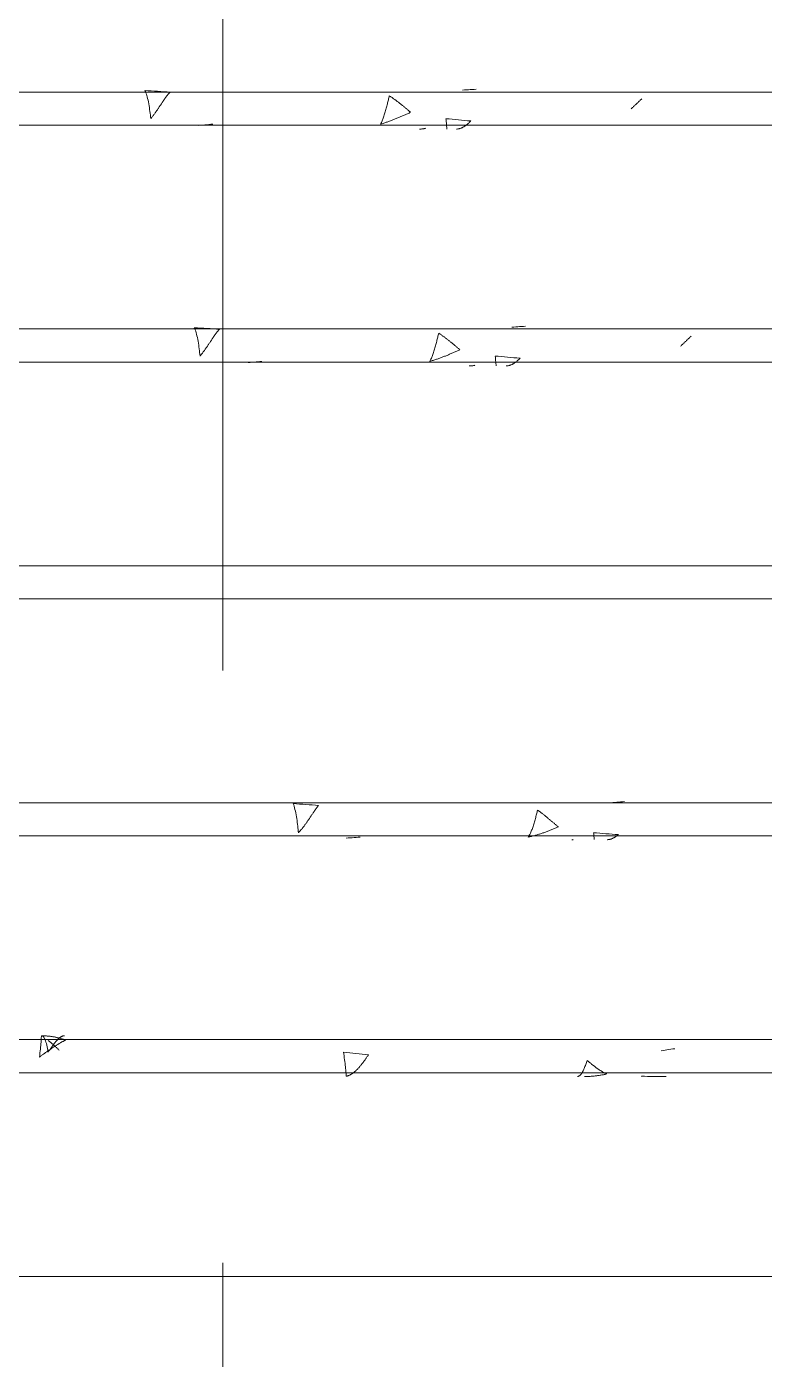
# Model space of a CAD drawing. Header units: millimetres. Extents: x -2100 to 124761, y -10432 to 93550.
# Drawn here: x 26732 to 27177, y -1050 to -246 of the extents above; entities that cross this region are included whole.
import ezdxf

# ---------------------------------------------------------------- set-up
doc = ezdxf.new("R2010")
doc.units = ezdxf.units.MM
doc.linetypes.add('Centre', pattern=[31.75, 6.35, -4.7625, 15.875, -4.7625])
for name, color, linetype, lineweight in [('NET CAT', 3, 'Continuous', 5), ('NET THAY 1', 41, 'Continuous', 5), ('TRUC', 225, 'Continuous', 5)]:
    doc.layers.add(name, color=color, linetype=linetype, lineweight=lineweight)

# ---------------------------------------------------------------- blocks, each defined once
blk = doc.blocks.new('FP_4-MẶT ĐỨNG TRỤC A-Q')
at = {"layer": 'NET THAY 1'}
for p, q in [((31483.97, -857.14), (22887.32, -857.14)), ((26740.3, -859.64), (26740.22, -860.65)), ((26740.38, -858.7), (26740.3, -859.64)), ((26740.44, -857.85), (26740.38, -858.7)), ((26740.49, -857.09), (26740.44, -857.85)), ((26740.53, -856.43), (26740.49, -857.09)), ((26740.57, -855.87), (26740.53, -856.43)), ((26740.6, -855.43), (26740.57, -855.87)), ((26740.62, -855.11), (26740.6, -855.43)), ((26740.65, -854.9), (26740.62, -855.11)), ((26740.67, -854.82), (26740.65, -854.9)), ((26741.1, -854.82), (26740.67, -854.82)), ((26741.53, -854.83), (26741.1, -854.82)), ((26741.1, -854.87), (26741.4, -855.02)), ((26741.4, -855.02), (26741.69, -855.27)), ((26741.96, -854.85), (26741.53, -854.83)), ((26741.69, -855.27), (26741.99, -855.63)), ((26742.39, -854.87), (26741.96, -854.85)), ((26741.99, -855.63), (26742.28, -856.08)), ((26742.28, -856.08), (26742.56, -856.62)), ((26742.82, -854.89), (26742.39, -854.87)), ((26742.56, -856.62), (26742.84, -857.25)), ((26743.26, -854.92), (26742.82, -854.89)), ((26742.84, -857.25), (26743.11, -857.96)), ((26743.11, -857.96), (26743.37, -858.75)), ((26743.69, -854.95), (26743.26, -854.92)), ((26743.37, -858.75), (26743.63, -859.61)), ((26743.63, -859.61), (26743.87, -860.53)), ((26744.12, -854.99), (26743.69, -854.95)), ((26744.55, -855.03), (26744.12, -854.99)), ((26744.98, -855.08), (26744.55, -855.03)), ((26744.94, -857.97), (26744.66, -857.78)), ((26745.22, -858.16), (26744.94, -857.97)), ((26745.41, -855.13), (26744.98, -855.08)), ((26745.5, -858.37), (26745.22, -858.16)), ((26745.84, -855.18), (26745.41, -855.13)), ((26745.78, -858.57), (26745.5, -858.37)), ((26746.06, -858.78), (26745.78, -858.57)), ((26746.27, -855.24), (26745.84, -855.18)), ((26746.34, -859), (26746.06, -858.78)), ((26746.7, -855.3), (26746.27, -855.24)), ((26746.62, -859.22), (26746.34, -859)), ((26746.9, -859.45), (26746.62, -859.22)), ((26747.13, -855.37), (26746.7, -855.3)), ((26747.18, -859.68), (26746.9, -859.45)), ((26747.56, -855.44), (26747.13, -855.37)), ((26747.45, -859.91), (26747.18, -859.68)), ((26747.73, -860.15), (26747.45, -859.91)), ((26747.99, -855.51), (26747.56, -855.44)), ((26748.07, -859.87), (26747.87, -860.14)), ((26748.42, -855.59), (26747.99, -855.51)), ((26748.27, -859.61), (26748.07, -859.87)), ((26748.47, -859.35), (26748.27, -859.61)), ((26748.85, -855.68), (26748.42, -855.59)), ((26748.67, -859.09), (26748.47, -859.35)), ((26748.86, -858.85), (26748.67, -859.09)), ((26749.28, -855.77), (26748.85, -855.68)), ((26749.06, -858.6), (26748.86, -858.85)), ((26749.26, -858.37), (26749.06, -858.6)), ((26749.45, -858.14), (26749.26, -858.37)), ((26749.71, -855.86), (26749.28, -855.77)), ((26749.65, -857.92), (26749.45, -858.14)), ((26749.84, -857.7), (26749.65, -857.92)), ((26750.13, -855.95), (26749.71, -855.86)), ((26750.03, -857.49), (26749.84, -857.7)), ((26750.23, -857.29), (26750.03, -857.49)), ((26750.56, -856.05), (26750.13, -855.95)), ((26750.42, -857.09), (26750.23, -857.29)), ((26750.61, -856.9), (26750.42, -857.09)), ((26750.76, -859.86), (26750.44, -860.06)), ((26750.99, -856.16), (26750.56, -856.05)), ((26750.8, -856.72), (26750.61, -856.9)), ((26751.09, -859.66), (26750.76, -859.86)), ((26750.99, -856.55), (26750.8, -856.72)), ((26751.42, -856.27), (26750.99, -856.16)), ((26751.18, -856.38), (26750.99, -856.55)), ((26751.41, -859.47), (26751.09, -859.66)), ((26751.37, -856.23), (26751.18, -856.38)), ((26751.56, -856.08), (26751.37, -856.23)), ((26751.73, -859.28), (26751.41, -859.47)), ((26751.85, -856.38), (26751.42, -856.27)), ((26751.75, -855.94), (26751.56, -856.08)), ((26752.06, -859.09), (26751.73, -859.28)), ((26751.93, -855.8), (26751.75, -855.94)), ((26752.27, -856.49), (26751.85, -856.38)), ((26752.12, -855.68), (26751.93, -855.8)), ((26752.38, -858.91), (26752.06, -859.09)), ((26752.31, -855.56), (26752.12, -855.68)), ((26752.7, -856.61), (26752.27, -856.49)), ((26752.49, -855.45), (26752.31, -855.56)), ((26752.7, -858.73), (26752.38, -858.91)), ((26752.68, -855.35), (26752.49, -855.45)), ((26752.87, -855.26), (26752.68, -855.35)), ((26753.13, -856.74), (26752.7, -856.61)), ((26753.02, -858.55), (26752.7, -858.73)), ((26753.05, -855.17), (26752.87, -855.26)), ((26753.34, -858.38), (26753.02, -858.55)), ((26753.24, -855.1), (26753.05, -855.17)), ((26753.56, -856.86), (26753.13, -856.74)), ((26753.42, -855.03), (26753.24, -855.1)), ((26753.66, -858.21), (26753.34, -858.38)), ((26753.61, -854.97), (26753.42, -855.03)), ((26753.98, -856.99), (26753.56, -856.86)), ((26753.79, -854.93), (26753.61, -854.97)), ((26753.98, -858.04), (26753.66, -858.21)), ((26753.98, -854.89), (26753.79, -854.93)), ((26754.16, -854.85), (26753.98, -854.89)), ((26754.41, -857.13), (26753.98, -856.99)), ((26754.3, -857.88), (26753.98, -858.04)), ((26754.35, -854.83), (26754.16, -854.85)), ((26754.62, -857.72), (26754.3, -857.88)), ((26754.53, -854.82), (26754.35, -854.83)), ((26754.83, -857.27), (26754.41, -857.13)), ((26754.94, -857.56), (26754.62, -857.72)), ((26755.26, -857.41), (26754.83, -857.27)), ((26755.26, -857.41), (26754.94, -857.56)), ((26739.6, -866.46), (26739.44, -867.69)), ((26739.79, -867.42), (26739.44, -867.67)), ((26739.76, -865.24), (26739.6, -866.46)), ((26739.89, -864.03), (26739.76, -865.24)), ((26740.13, -867.18), (26739.79, -867.42)), ((26740.01, -862.86), (26739.89, -864.03)), ((26740.12, -861.73), (26740.01, -862.86)), ((26740.22, -860.65), (26740.12, -861.73)), ((26740.47, -866.93), (26740.13, -867.18)), ((26740.81, -866.69), (26740.47, -866.93)), ((26741.15, -866.44), (26740.81, -866.69)), ((26741.49, -866.2), (26741.15, -866.44)), ((26741.83, -865.96), (26741.49, -866.2)), ((26742.17, -865.71), (26741.83, -865.96)), ((26742.5, -865.47), (26742.17, -865.71)), ((26742.84, -865.23), (26742.5, -865.47)), ((26743.18, -864.99), (26742.84, -865.23)), ((26743.51, -864.75), (26743.18, -864.99)), ((26743.85, -864.51), (26743.51, -864.75)), ((26744.18, -864.27), (26743.85, -864.51)), ((26743.87, -860.53), (26744.11, -861.51)), ((26744.11, -861.51), (26744.33, -862.53)), ((26744.52, -864.03), (26744.18, -864.27)), ((26744.33, -862.53), (26744.54, -863.59)), ((26744.85, -863.79), (26744.52, -864.03)), ((26744.54, -863.59), (26744.74, -864.68)), ((26744.96, -864.36), (26744.74, -864.68)), ((26745.18, -863.56), (26744.85, -863.79)), ((26745.17, -864.03), (26744.96, -864.36)), ((26745.38, -863.72), (26745.17, -864.03)), ((26745.52, -863.33), (26745.18, -863.56)), ((26745.6, -863.4), (26745.38, -863.72)), ((26745.85, -863.09), (26745.52, -863.33)), ((26745.81, -863.08), (26745.6, -863.4)), ((26746.02, -862.77), (26745.81, -863.08)), ((26746.18, -862.86), (26745.85, -863.09)), ((26746.23, -862.47), (26746.02, -862.77)), ((26746.51, -862.64), (26746.18, -862.86)), ((26746.44, -862.16), (26746.23, -862.47)), ((26746.64, -861.86), (26746.44, -862.16)), ((26746.84, -862.41), (26746.51, -862.64)), ((26746.85, -861.56), (26746.64, -861.86)), ((26747.17, -862.18), (26746.84, -862.41)), ((26747.05, -861.27), (26746.85, -861.56)), ((26747.26, -860.98), (26747.05, -861.27)), ((26747.5, -861.96), (26747.17, -862.18)), ((26747.46, -860.7), (26747.26, -860.98)), ((26747.67, -860.42), (26747.46, -860.7)), ((26747.83, -861.74), (26747.5, -861.96)), ((26747.87, -860.14), (26747.67, -860.42)), ((26748, -860.39), (26747.73, -860.15)), ((26748.16, -861.52), (26747.83, -861.74)), ((26748.28, -860.63), (26748, -860.39)), ((26748.48, -861.3), (26748.16, -861.52)), ((26748.55, -860.88), (26748.28, -860.63)), ((26748.81, -861.09), (26748.48, -861.3)), ((26748.82, -861.13), (26748.55, -860.88)), ((26749.14, -860.88), (26748.81, -861.09)), ((26749.1, -861.39), (26748.82, -861.13)), ((26749.37, -861.65), (26749.1, -861.39)), ((26749.46, -860.67), (26749.14, -860.88)), ((26749.64, -861.91), (26749.37, -861.65)), ((26749.79, -860.46), (26749.46, -860.67)), ((26749.91, -862.17), (26749.64, -861.91)), ((26750.12, -860.26), (26749.79, -860.46)), ((26750.18, -862.44), (26749.91, -862.17)), ((26750.44, -860.06), (26750.12, -860.26)), ((26750.45, -862.71), (26750.18, -862.44)), ((26750.71, -862.99), (26750.45, -862.71)), ((26750.98, -863.26), (26750.71, -862.99)), ((26751.25, -863.54), (26750.98, -863.26)), ((26924.61, -864.9), (26922.72, -864.69)), ((26922.72, -864.7), (26922.91, -865.84)), ((26922.91, -865.84), (26923.09, -866.99)), ((26923.09, -866.99), (26923.26, -868.15)), ((26926.49, -865.1), (26924.61, -864.9)), ((26928.38, -865.3), (26926.49, -865.1)), ((26930.27, -865.5), (26928.38, -865.3)), ((26932.16, -865.7), (26930.27, -865.5)), ((26934.04, -865.91), (26932.16, -865.7)), ((26935.93, -866.11), (26934.04, -865.91)), ((26937.82, -866.32), (26935.93, -866.11)), ((26936.69, -867.98), (26936.46, -868.31)), ((26936.92, -867.65), (26936.69, -867.98)), ((26937.14, -867.31), (26936.92, -867.65)), ((26937.37, -866.98), (26937.14, -867.31)), ((26937.59, -866.65), (26937.37, -866.98)), ((26937.82, -866.32), (26937.59, -866.65)), ((27115.48, -863.74), (27114.3, -863.92)), ((27116.65, -863.55), (27115.48, -863.74)), ((27117.82, -863.37), (27116.65, -863.55)), ((27118.99, -863.19), (27117.82, -863.37)), ((27120.16, -863), (27118.99, -863.19)), ((27121.33, -862.82), (27120.16, -863)), ((27122.5, -862.64), (27121.33, -862.82)), ((26923.26, -868.15), (26923.41, -869.29)), ((26923.41, -869.29), (26923.55, -870.42)), ((26923.55, -870.42), (26923.68, -871.51)), ((26923.68, -871.51), (26923.8, -872.57)), ((26923.8, -872.57), (26923.9, -873.58)), ((26923.9, -873.58), (26924, -874.54)), ((26924, -874.54), (26924.08, -875.43)), ((26924.08, -875.43), (26924.16, -876.25)), ((26930.17, -875.97), (26929.92, -876.2)), ((26930.43, -875.73), (26930.17, -875.97)), ((26930.68, -875.49), (26930.43, -875.73)), ((26930.93, -875.24), (26930.68, -875.49)), ((26931.18, -874.99), (26930.93, -875.24)), ((26931.43, -874.73), (26931.18, -874.99)), ((26931.68, -874.46), (26931.43, -874.73)), ((26931.93, -874.19), (26931.68, -874.46)), ((26932.18, -873.91), (26931.93, -874.19)), ((26932.42, -873.63), (26932.18, -873.91)), ((26932.67, -873.35), (26932.42, -873.63)), ((26932.91, -873.06), (26932.67, -873.35)), ((26933.16, -872.76), (26932.91, -873.06)), ((26933.4, -872.46), (26933.16, -872.76)), ((26933.64, -872.16), (26933.4, -872.46)), ((26933.88, -871.86), (26933.64, -872.16)), ((26934.12, -871.55), (26933.88, -871.86)), ((26934.36, -871.23), (26934.12, -871.55)), ((26934.6, -870.92), (26934.36, -871.23)), ((26934.83, -870.6), (26934.6, -870.92)), ((26935.07, -870.28), (26934.83, -870.6)), ((26935.3, -869.96), (26935.07, -870.28)), ((26935.54, -869.63), (26935.3, -869.96)), ((26935.77, -869.3), (26935.54, -869.63)), ((26936, -868.97), (26935.77, -869.3)), ((26936.23, -868.64), (26936, -868.97)), ((26936.46, -868.31), (26936.23, -868.64)), ((27067.2, -876.05), (27066.96, -876.5)), ((27067.44, -875.57), (27067.2, -876.05)), ((27067.68, -875.07), (27067.44, -875.57)), ((27067.91, -874.54), (27067.68, -875.07)), ((27068.13, -873.99), (27067.91, -874.54)), ((27068.36, -873.43), (27068.13, -873.99)), ((27068.58, -872.84), (27068.36, -873.43)), ((27068.8, -872.23), (27068.58, -872.84)), ((27069.01, -871.61), (27068.8, -872.23)), ((27069.22, -870.98), (27069.01, -871.61)), ((27069.42, -870.34), (27069.22, -870.98)), ((27069.62, -869.68), (27069.42, -870.34)), ((27069.92, -869.93), (27069.62, -869.68)), ((27070.22, -870.18), (27069.92, -869.93)), ((27070.52, -870.43), (27070.22, -870.18)), ((27070.82, -870.67), (27070.52, -870.43)), ((27071.11, -870.92), (27070.82, -870.67)), ((27071.41, -871.16), (27071.11, -870.92)), ((27071.7, -871.4), (27071.41, -871.16)), ((27072, -871.64), (27071.7, -871.4)), ((27072.29, -871.88), (27072, -871.64)), ((27072.59, -872.11), (27072.29, -871.88)), ((27072.88, -872.35), (27072.59, -872.11)), ((27073.17, -872.58), (27072.88, -872.35)), ((27073.47, -872.81), (27073.17, -872.58)), ((27073.76, -873.03), (27073.47, -872.81)), ((27074.05, -873.26), (27073.76, -873.03)), ((27074.34, -873.48), (27074.05, -873.26)), ((27074.63, -873.7), (27074.34, -873.48)), ((27074.92, -873.91), (27074.63, -873.7)), ((27075.21, -874.13), (27074.92, -873.91)), ((27075.5, -874.34), (27075.21, -874.13)), ((27075.79, -874.54), (27075.5, -874.34)), ((27076.07, -874.75), (27075.79, -874.54)), ((27076.36, -874.95), (27076.07, -874.75)), ((27076.65, -875.14), (27076.36, -874.95)), ((27076.93, -875.34), (27076.65, -875.14)), ((27077.22, -875.53), (27076.93, -875.34)), ((27077.5, -875.71), (27077.22, -875.53)), ((27077.79, -875.89), (27077.5, -875.71)), ((27078.07, -876.07), (27077.79, -875.89)), ((27078.36, -876.25), (27078.07, -876.07)), ((22887.32, -877.14), (31483.97, -877.14)), ((26924.16, -876.25), (26924.22, -876.98)), ((26924.22, -876.98), (26924.28, -877.63)), ((26924.28, -877.63), (26924.33, -878.19)), ((26924.33, -878.19), (26924.38, -878.66)), ((26924.38, -878.66), (26924.42, -879.02)), ((26924.42, -879.02), (26924.46, -879.28)), ((26924.72, -879.21), (26924.46, -879.28)), ((26924.98, -879.14), (26924.72, -879.21)), ((26925.25, -879.06), (26924.98, -879.14)), ((26925.51, -878.97), (26925.25, -879.06)), ((26925.77, -878.87), (26925.51, -878.97)), ((26926.04, -878.76), (26925.77, -878.87)), ((26926.3, -878.65), (26926.04, -878.76)), ((26926.56, -878.52), (26926.3, -878.65)), ((26926.82, -878.39), (26926.56, -878.52)), ((26927.08, -878.25), (26926.82, -878.39)), ((26927.34, -878.1), (26927.08, -878.25)), ((26927.6, -877.94), (26927.34, -878.1)), ((26927.86, -877.78), (26927.6, -877.94)), ((26928.12, -877.61), (26927.86, -877.78)), ((26928.38, -877.43), (26928.12, -877.61)), ((26928.64, -877.24), (26928.38, -877.43)), ((26928.9, -877.05), (26928.64, -877.24)), ((26929.15, -876.84), (26928.9, -877.05)), ((26929.41, -876.63), (26929.15, -876.84)), ((26929.66, -876.42), (26929.41, -876.63)), ((26929.92, -876.2), (26929.66, -876.42)), ((27064.17, -879.4), (27063.91, -879.45)), ((27064.43, -879.31), (27064.17, -879.4)), ((27064.69, -879.18), (27064.43, -879.31)), ((27064.95, -879.02), (27064.69, -879.18)), ((27065.21, -878.82), (27064.95, -879.02)), ((27065.46, -878.58), (27065.21, -878.82)), ((27065.72, -878.32), (27065.46, -878.58)), ((27065.97, -878.02), (27065.72, -878.32)), ((27066.22, -877.68), (27065.97, -878.02)), ((27066.47, -877.32), (27066.22, -877.68)), ((27066.72, -876.92), (27066.47, -877.32)), ((27066.96, -876.5), (27066.72, -876.92)), ((27068.51, -879.46), (27068.01, -879.47)), ((27069, -879.45), (27068.51, -879.46)), ((27069.5, -879.44), (27069, -879.45)), ((27070, -879.42), (27069.5, -879.44)), ((27070.5, -879.4), (27070, -879.42)), ((27071, -879.37), (27070.5, -879.4)), ((27071.5, -879.34), (27071, -879.37)), ((27072, -879.31), (27071.5, -879.34)), ((27072.5, -879.27), (27072, -879.31)), ((27073, -879.22), (27072.5, -879.27)), ((27073.49, -879.18), (27073, -879.22)), ((27073.99, -879.13), (27073.49, -879.18)), ((27074.49, -879.07), (27073.99, -879.13)), ((27074.99, -879.01), (27074.49, -879.07)), ((27075.49, -878.95), (27074.99, -879.01)), ((27075.98, -878.88), (27075.49, -878.95)), ((27076.48, -878.81), (27075.98, -878.88)), ((27076.98, -878.74), (27076.48, -878.81)), ((27077.48, -878.66), (27076.98, -878.74)), ((27077.97, -878.58), (27077.48, -878.66)), ((27078.47, -878.49), (27077.97, -878.58)), ((27078.64, -876.42), (27078.36, -876.25)), ((27078.97, -878.4), (27078.47, -878.49)), ((27078.92, -876.58), (27078.64, -876.42)), ((27079.2, -876.75), (27078.92, -876.58)), ((27079.47, -878.31), (27078.97, -878.4)), ((27079.49, -876.91), (27079.2, -876.75)), ((27079.96, -878.21), (27079.47, -878.31)), ((27079.77, -877.06), (27079.49, -876.91)), ((27080.05, -877.21), (27079.77, -877.06)), ((27080.46, -878.11), (27079.96, -878.21)), ((27080.33, -877.36), (27080.05, -877.21)), ((27080.61, -877.5), (27080.33, -877.36)), ((27080.95, -878), (27080.46, -878.11)), ((27080.89, -877.63), (27080.61, -877.5)), ((27081.17, -877.77), (27080.89, -877.63)), ((27081.45, -877.89), (27080.95, -878)), ((27081.45, -877.89), (27081.17, -877.77)), ((27104.29, -879.31), (27102.43, -879.28)), ((27102.43, -879.28), (27102.46, -879.42)), ((27106.15, -879.34), (27104.29, -879.31)), ((27108.01, -879.37), (27106.15, -879.34)), ((27109.87, -879.4), (27108.01, -879.37)), ((27111.73, -879.42), (27109.87, -879.4)), ((27113.59, -879.43), (27111.73, -879.42)), ((27115.45, -879.45), (27113.59, -879.43)), ((27117.31, -879.46), (27115.45, -879.45)), ((27117.31, -879.46), (27117.09, -879.47))]:
    blk.add_line(p, q, dxfattribs=at)
blk = doc.blocks.new('FP_5-MẶT ĐỨNG TRỤC A-Q')
at = {"layer": 'NET THAY 1'}
for p, q in [((31454.24, -714.29), (22887.32, -714.29)), ((26894.39, -714.93), (26892.48, -714.8)), ((26892.48, -714.8), (26892.76, -715.58)), ((26896.29, -715.07), (26894.39, -714.93)), ((26898.19, -715.2), (26896.29, -715.07)), ((26900.09, -715.34), (26898.19, -715.2)), ((27085.18, -714.2), (27084.02, -714.32)), ((27086.34, -714.09), (27085.18, -714.2)), ((27087.5, -713.99), (27086.34, -714.09)), ((27088.66, -713.88), (27087.5, -713.99)), ((27089.82, -713.78), (27088.66, -713.88)), ((27090.98, -713.68), (27089.82, -713.78)), ((27092.14, -713.58), (27090.98, -713.68)), ((26892.76, -715.58), (26893.02, -716.44)), ((26893.02, -716.44), (26893.28, -717.36)), ((26893.28, -717.36), (26893.52, -718.34)), ((26893.52, -718.34), (26893.75, -719.38)), ((26893.75, -719.38), (26893.97, -720.46)), ((26893.97, -720.46), (26894.18, -721.57)), ((26894.18, -721.57), (26894.37, -722.71)), ((26894.37, -722.71), (26894.56, -723.86)), ((26902, -715.49), (26900.09, -715.34)), ((26903.9, -715.63), (26902, -715.49)), ((26902.68, -723.1), (26902.46, -723.43)), ((26902.9, -722.77), (26902.68, -723.1)), ((26903.12, -722.44), (26902.9, -722.77)), ((26903.34, -722.11), (26903.12, -722.44)), ((26903.55, -721.78), (26903.34, -722.11)), ((26903.77, -721.46), (26903.55, -721.78)), ((26903.99, -721.13), (26903.77, -721.46)), ((26905.8, -715.78), (26903.9, -715.63)), ((26904.2, -720.81), (26903.99, -721.13)), ((26904.41, -720.49), (26904.2, -720.81)), ((26904.63, -720.18), (26904.41, -720.49)), ((26904.84, -719.87), (26904.63, -720.18)), ((26905.05, -719.56), (26904.84, -719.87)), ((26905.26, -719.25), (26905.05, -719.56)), ((26905.47, -718.95), (26905.26, -719.25)), ((26905.67, -718.65), (26905.47, -718.95)), ((26905.88, -718.36), (26905.67, -718.65)), ((26907.7, -715.93), (26905.8, -715.78)), ((26906.09, -718.07), (26905.88, -718.36)), ((26906.29, -717.78), (26906.09, -718.07)), ((26906.5, -717.5), (26906.29, -717.78)), ((26906.7, -717.22), (26906.5, -717.5)), ((26906.9, -716.95), (26906.7, -717.22)), ((26907.1, -716.69), (26906.9, -716.95)), ((26907.3, -716.43), (26907.1, -716.69)), ((26907.5, -716.18), (26907.3, -716.43)), ((26907.7, -715.93), (26907.5, -716.18)), ((27038.64, -723.22), (27038.46, -723.9)), ((27038.81, -722.55), (27038.64, -723.22)), ((27038.98, -721.88), (27038.81, -722.55)), ((27039.15, -721.22), (27038.98, -721.88)), ((27039.31, -720.57), (27039.15, -721.22)), ((27039.46, -719.94), (27039.31, -720.57)), ((27039.61, -719.31), (27039.46, -719.94)), ((27039.76, -718.7), (27039.61, -719.31)), ((27040.08, -718.93), (27039.76, -718.7)), ((27040.4, -719.16), (27040.08, -718.93)), ((27040.72, -719.39), (27040.4, -719.16)), ((27041.04, -719.63), (27040.72, -719.39)), ((27041.35, -719.87), (27041.04, -719.63)), ((27041.67, -720.11), (27041.35, -719.87)), ((27041.99, -720.35), (27041.67, -720.11)), ((27042.3, -720.59), (27041.99, -720.35)), ((27042.62, -720.84), (27042.3, -720.59)), ((27042.93, -721.08), (27042.62, -720.84)), ((27043.24, -721.33), (27042.93, -721.08)), ((27043.56, -721.58), (27043.24, -721.33)), ((27043.87, -721.83), (27043.56, -721.58)), ((27044.18, -722.08), (27043.87, -721.83)), ((27044.49, -722.34), (27044.18, -722.08)), ((27044.8, -722.59), (27044.49, -722.34)), ((27045.11, -722.84), (27044.8, -722.59)), ((27045.42, -723.1), (27045.11, -722.84)), ((27045.73, -723.35), (27045.42, -723.1)), ((27046.04, -723.61), (27045.73, -723.35)), ((26894.56, -723.86), (26894.73, -725.01)), ((26894.73, -725.01), (26894.88, -726.16)), ((26894.88, -726.16), (26895.03, -727.29)), ((26895.03, -727.29), (26895.16, -728.4)), ((26895.16, -728.4), (26895.28, -729.47)), ((26895.28, -729.47), (26895.39, -730.49)), ((26895.39, -730.49), (26895.49, -731.46)), ((26896.57, -731.31), (26896.32, -731.58)), ((26896.82, -731.03), (26896.57, -731.31)), ((26897.06, -730.75), (26896.82, -731.03)), ((26897.31, -730.47), (26897.06, -730.75)), ((26897.55, -730.18), (26897.31, -730.47)), ((26897.8, -729.88), (26897.55, -730.18)), ((26898.04, -729.58), (26897.8, -729.88)), ((26898.28, -729.28), (26898.04, -729.58)), ((26898.52, -728.97), (26898.28, -729.28)), ((26898.76, -728.66), (26898.52, -728.97)), ((26899, -728.35), (26898.76, -728.66)), ((26899.24, -728.03), (26899, -728.35)), ((26899.47, -727.72), (26899.24, -728.03)), ((26899.71, -727.39), (26899.47, -727.72)), ((26899.95, -727.07), (26899.71, -727.39)), ((26900.18, -726.75), (26899.95, -727.07)), ((26900.41, -726.42), (26900.18, -726.75)), ((26900.64, -726.09), (26900.41, -726.42)), ((26900.87, -725.76), (26900.64, -726.09)), ((26901.1, -725.43), (26900.87, -725.76)), ((26901.33, -725.1), (26901.1, -725.43)), ((26901.56, -724.76), (26901.33, -725.1)), ((26901.78, -724.43), (26901.56, -724.76)), ((26902.01, -724.1), (26901.78, -724.43)), ((26902.23, -723.76), (26902.01, -724.1)), ((26902.46, -723.43), (26902.23, -723.76)), ((27036.22, -730.95), (27035.99, -731.51)), ((27036.44, -730.37), (27036.22, -730.95)), ((27036.66, -729.78), (27036.44, -730.37)), ((27036.88, -729.16), (27036.66, -729.78)), ((27037.09, -728.54), (27036.88, -729.16)), ((27037.3, -727.9), (27037.09, -728.54)), ((27037.5, -727.25), (27037.3, -727.9)), ((27037.7, -726.59), (27037.5, -727.25)), ((27037.9, -725.92), (27037.7, -726.59)), ((27038.09, -725.25), (27037.9, -725.92)), ((27038.28, -724.57), (27038.09, -725.25)), ((27038.46, -723.9), (27038.28, -724.57)), ((27046.48, -731.28), (27045.99, -731.46)), ((27046.35, -723.87), (27046.04, -723.61)), ((27046.65, -724.12), (27046.35, -723.87)), ((27046.97, -731.09), (27046.48, -731.28)), ((27046.96, -724.38), (27046.65, -724.12)), ((27047.26, -724.63), (27046.96, -724.38)), ((27047.47, -730.9), (27046.97, -731.09)), ((27047.57, -724.89), (27047.26, -724.63)), ((27047.96, -730.71), (27047.47, -730.9)), ((27047.87, -725.15), (27047.57, -724.89)), ((27048.18, -725.4), (27047.87, -725.15)), ((27048.45, -730.51), (27047.96, -730.71)), ((27048.48, -725.66), (27048.18, -725.4)), ((27048.94, -730.31), (27048.45, -730.51)), ((27048.78, -725.91), (27048.48, -725.66)), ((27049.08, -726.16), (27048.78, -725.91)), ((27049.43, -730.11), (27048.94, -730.31)), ((27049.38, -726.42), (27049.08, -726.16)), ((27049.69, -726.67), (27049.38, -726.42)), ((27049.92, -729.91), (27049.43, -730.11)), ((27049.98, -726.92), (27049.69, -726.67)), ((27050.41, -729.71), (27049.92, -729.91)), ((27050.28, -727.17), (27049.98, -726.92)), ((27050.58, -727.42), (27050.28, -727.17)), ((27050.9, -729.5), (27050.41, -729.71)), ((27050.88, -727.67), (27050.58, -727.42)), ((27051.18, -727.91), (27050.88, -727.67)), ((27051.39, -729.3), (27050.9, -729.5)), ((27051.47, -728.16), (27051.18, -727.91)), ((27051.87, -729.09), (27051.39, -729.3)), ((27051.77, -728.4), (27051.47, -728.16)), ((27052.07, -728.64), (27051.77, -728.4)), ((27052.36, -728.88), (27051.87, -729.09)), ((27052.36, -728.88), (27052.07, -728.64)), ((22887.32, -734.29), (31454.24, -734.29)), ((26895.49, -731.46), (26895.57, -732.36)), ((26895.82, -732.11), (26895.57, -732.36)), ((26896.07, -731.85), (26895.82, -732.11)), ((26896.32, -731.58), (26896.07, -731.85)), ((26925.65, -735.56), (26924.45, -735.64)), ((26926.85, -735.48), (26925.65, -735.56)), ((26928.05, -735.4), (26926.85, -735.48)), ((26929.25, -735.32), (26928.05, -735.4)), ((26930.45, -735.23), (26929.25, -735.32)), ((26931.65, -735.14), (26930.45, -735.23)), ((26932.85, -735.05), (26931.65, -735.14)), ((27034.3, -734.73), (27034.05, -735.07)), ((27034.55, -734.95), (27034.05, -735.07)), ((27034.55, -734.35), (27034.3, -734.73)), ((27034.8, -733.94), (27034.55, -734.35)), ((27035.05, -734.84), (27034.55, -734.95)), ((27035.05, -733.51), (27034.8, -733.94)), ((27035.29, -733.05), (27035.05, -733.51)), ((27035.55, -734.72), (27035.05, -734.84)), ((27035.52, -732.56), (27035.29, -733.05)), ((27035.76, -732.05), (27035.52, -732.56)), ((27036.05, -734.6), (27035.55, -734.72)), ((27035.99, -731.51), (27035.76, -732.05)), ((27036.55, -734.47), (27036.05, -734.6)), ((27037.05, -734.34), (27036.55, -734.47)), ((27037.55, -734.21), (27037.05, -734.34)), ((27038.05, -734.07), (27037.55, -734.21)), ((27038.55, -733.93), (27038.05, -734.07)), ((27039.05, -733.79), (27038.55, -733.93)), ((27039.55, -733.64), (27039.05, -733.79)), ((27040.04, -733.49), (27039.55, -733.64)), ((27040.54, -733.34), (27040.04, -733.49)), ((27041.04, -733.18), (27040.54, -733.34)), ((27041.54, -733.02), (27041.04, -733.18)), ((27042.03, -732.86), (27041.54, -733.02)), ((27042.53, -732.7), (27042.03, -732.86)), ((27043.02, -732.53), (27042.53, -732.7)), ((27043.52, -732.36), (27043.02, -732.53)), ((27044.01, -732.18), (27043.52, -732.36)), ((27044.51, -732.01), (27044.01, -732.18)), ((27045, -731.83), (27044.51, -732.01)), ((27045.49, -731.65), (27045, -731.83)), ((27045.99, -731.46), (27045.49, -731.65)), ((27060.64, -736.6), (27060.34, -736.61)), ((27060.95, -736.59), (27060.64, -736.6)), ((27061.25, -736.57), (27060.95, -736.59)), ((27075.41, -732.53), (27073.55, -732.38)), ((27073.55, -732.38), (27073.62, -733.22)), ((27073.62, -733.22), (27073.69, -733.99)), ((27073.69, -733.99), (27073.75, -734.67)), ((27073.75, -734.67), (27073.81, -735.25)), ((27073.81, -735.25), (27073.85, -735.74)), ((27073.85, -735.74), (27073.9, -736.12)), ((27073.9, -736.12), (27073.93, -736.39)), ((27073.93, -736.39), (27073.97, -736.56)), ((27077.28, -732.68), (27075.41, -732.53)), ((27079.15, -732.83), (27077.28, -732.68)), ((27081.02, -732.97), (27079.15, -732.83)), ((27082.88, -733.12), (27081.02, -732.97)), ((27082.02, -736.6), (27081.76, -736.61)), ((27082.28, -736.57), (27082.02, -736.6)), ((27082.54, -736.54), (27082.28, -736.57)), ((27082.81, -736.5), (27082.54, -736.54)), ((27083.07, -736.46), (27082.81, -736.5)), ((27084.75, -733.26), (27082.88, -733.12)), ((27083.33, -736.4), (27083.07, -736.46)), ((27083.59, -736.33), (27083.33, -736.4)), ((27083.85, -736.26), (27083.59, -736.33)), ((27084.11, -736.18), (27083.85, -736.26)), ((27084.37, -736.08), (27084.11, -736.18)), ((27084.63, -735.98), (27084.37, -736.08)), ((27084.89, -735.88), (27084.63, -735.98)), ((27086.62, -733.4), (27084.75, -733.26)), ((27085.15, -735.76), (27084.89, -735.88)), ((27085.41, -735.63), (27085.15, -735.76)), ((27085.67, -735.5), (27085.41, -735.63)), ((27085.93, -735.36), (27085.67, -735.5)), ((27086.19, -735.21), (27085.93, -735.36)), ((27086.44, -735.06), (27086.19, -735.21)), ((27086.7, -734.89), (27086.44, -735.06)), ((27088.48, -733.54), (27086.62, -733.4)), ((27086.96, -734.72), (27086.7, -734.89)), ((27087.21, -734.54), (27086.96, -734.72)), ((27087.47, -734.35), (27087.21, -734.54)), ((27087.72, -734.16), (27087.47, -734.35)), ((27087.98, -733.96), (27087.72, -734.16)), ((27088.23, -733.75), (27087.98, -733.96)), ((27088.48, -733.54), (27088.23, -733.75))]:
    blk.add_line(p, q, dxfattribs=at)
blk = doc.blocks.new('FP_6-MẶT ĐỨNG TRỤC A-Q')
at = {"layer": 'NET THAY 1'}
for p, q in [((31424.51, -571.43), (22887.32, -571.43)), ((22887.32, -591.43), (31424.51, -591.43))]:
    blk.add_line(p, q, dxfattribs=at)
blk = doc.blocks.new('FP_7-MẶT ĐỨNG TRỤC A-Q')
at = {"layer": 'NET THAY 1'}
for p, q in [((31394.78, -428.57), (22887.32, -428.57)), ((26834.71, -427.95), (26832.81, -427.85)), ((26832.81, -427.85), (26833.1, -428.47)), ((26833.1, -428.47), (26833.38, -429.17)), ((26833.38, -429.17), (26833.65, -429.96)), ((26833.65, -429.96), (26833.91, -430.82)), ((26833.91, -430.82), (26834.16, -431.75)), ((26834.16, -431.75), (26834.41, -432.74)), ((26834.41, -432.74), (26834.64, -433.78)), ((26834.64, -433.78), (26834.85, -434.87)), ((26836.62, -428.06), (26834.71, -427.95)), ((26838.52, -428.16), (26836.62, -428.06)), ((26840.43, -428.28), (26838.52, -428.16)), ((26842.33, -428.39), (26840.43, -428.28)), ((26844.24, -428.51), (26842.33, -428.39)), ((26844.02, -433.98), (26843.81, -434.29)), ((26844.23, -433.67), (26844.02, -433.98)), ((26844.43, -433.37), (26844.23, -433.67)), ((26846.14, -428.63), (26844.24, -428.51)), ((26844.64, -433.07), (26844.43, -433.37)), ((26844.85, -432.77), (26844.64, -433.07)), ((26845.06, -432.48), (26844.85, -432.77)), ((26845.26, -432.19), (26845.06, -432.48)), ((26845.47, -431.91), (26845.26, -432.19)), ((26845.67, -431.63), (26845.47, -431.91)), ((26845.87, -431.36), (26845.67, -431.63)), ((26846.07, -431.09), (26845.87, -431.36)), ((26846.27, -430.83), (26846.07, -431.09)), ((26848.04, -428.75), (26846.14, -428.63)), ((26846.47, -430.57), (26846.27, -430.83)), ((26846.67, -430.32), (26846.47, -430.57)), ((26846.87, -430.08), (26846.67, -430.32)), ((26847.07, -429.84), (26846.87, -430.08)), ((26847.26, -429.61), (26847.07, -429.84)), ((26847.46, -429.38), (26847.26, -429.61)), ((26847.66, -429.16), (26847.46, -429.38)), ((26847.85, -428.95), (26847.66, -429.16)), ((26848.04, -428.75), (26847.85, -428.95)), ((26979.59, -433.46), (26979.44, -434.08)), ((26979.74, -432.85), (26979.59, -433.46)), ((26979.89, -432.26), (26979.74, -432.85)), ((26980.03, -431.69), (26979.89, -432.26)), ((26980.16, -431.14), (26980.03, -431.69)), ((26980.48, -431.34), (26980.16, -431.14)), ((26980.81, -431.55), (26980.48, -431.34)), ((26981.13, -431.76), (26980.81, -431.55)), ((26981.45, -431.98), (26981.13, -431.76)), ((26981.78, -432.2), (26981.45, -431.98)), ((26982.1, -432.42), (26981.78, -432.2)), ((26982.42, -432.64), (26982.1, -432.42)), ((26982.74, -432.87), (26982.42, -432.64)), ((26983.06, -433.09), (26982.74, -432.87)), ((26983.38, -433.32), (26983.06, -433.09)), ((26983.7, -433.56), (26983.38, -433.32)), ((26984.01, -433.79), (26983.7, -433.56)), ((26984.33, -434.03), (26984.01, -433.79)), ((27025.49, -427.4), (27024.33, -427.48)), ((27026.65, -427.32), (27025.49, -427.4)), ((27027.81, -427.24), (27026.65, -427.32)), ((27028.96, -427.17), (27027.81, -427.24)), ((27030.12, -427.09), (27028.96, -427.17)), ((27031.28, -427.03), (27030.12, -427.09)), ((27032.44, -426.96), (27031.28, -427.03)), ((27131.4, -433.84), (27131.14, -434.09)), ((27131.67, -433.6), (27131.4, -433.84)), ((27131.93, -433.36), (27131.67, -433.6)), ((27132.19, -433.13), (27131.93, -433.36)), ((27132.45, -432.89), (27132.19, -433.13)), ((26834.85, -434.87), (26835.06, -435.98)), ((26835.06, -435.98), (26835.26, -437.12)), ((26835.26, -437.12), (26835.44, -438.27)), ((26835.44, -438.27), (26835.61, -439.43)), ((26835.61, -439.43), (26835.76, -440.57)), ((26835.76, -440.57), (26835.9, -441.7)), ((26835.9, -441.7), (26836.03, -442.8)), ((26838.67, -441.83), (26838.43, -442.15)), ((26838.9, -441.5), (26838.67, -441.83)), ((26839.14, -441.18), (26838.9, -441.5)), ((26839.37, -440.85), (26839.14, -441.18)), ((26839.6, -440.52), (26839.37, -440.85)), ((26839.83, -440.19), (26839.6, -440.52)), ((26840.06, -439.86), (26839.83, -440.19)), ((26840.29, -439.53), (26840.06, -439.86)), ((26840.52, -439.2), (26840.29, -439.53)), ((26840.74, -438.87), (26840.52, -439.2)), ((26840.97, -438.53), (26840.74, -438.87)), ((26841.19, -438.2), (26840.97, -438.53)), ((26841.42, -437.87), (26841.19, -438.2)), ((26841.64, -437.53), (26841.42, -437.87)), ((26841.86, -437.2), (26841.64, -437.53)), ((26842.08, -436.87), (26841.86, -437.2)), ((26842.3, -436.54), (26842.08, -436.87)), ((26842.52, -436.21), (26842.3, -436.54)), ((26842.74, -435.89), (26842.52, -436.21)), ((26842.95, -435.56), (26842.74, -435.89)), ((26843.17, -435.24), (26842.95, -435.56)), ((26843.38, -434.92), (26843.17, -435.24)), ((26843.59, -434.61), (26843.38, -434.92)), ((26843.81, -434.29), (26843.59, -434.61)), ((26977.29, -442.04), (26977.09, -442.68)), ((26977.5, -441.38), (26977.29, -442.04)), ((26977.7, -440.72), (26977.5, -441.38)), ((26977.89, -440.05), (26977.7, -440.72)), ((26978.08, -439.38), (26977.89, -440.05)), ((26978.27, -438.7), (26978.08, -439.38)), ((26978.45, -438.03), (26978.27, -438.7)), ((26978.62, -437.35), (26978.45, -438.03)), ((26978.8, -436.68), (26978.62, -437.35)), ((26978.96, -436.02), (26978.8, -436.68)), ((26979.13, -435.36), (26978.96, -436.02)), ((26979.29, -434.71), (26979.13, -435.36)), ((26979.44, -434.08), (26979.29, -434.71)), ((26984.65, -434.27), (26984.33, -434.03)), ((26984.97, -434.51), (26984.65, -434.27)), ((26985.28, -434.75), (26984.97, -434.51)), ((26985.6, -435), (26985.28, -434.75)), ((26985.91, -435.24), (26985.6, -435)), ((26986.22, -435.49), (26985.91, -435.24)), ((26986.54, -435.74), (26986.22, -435.49)), ((26986.85, -435.99), (26986.54, -435.74)), ((26987.16, -436.24), (26986.85, -435.99)), ((26987.47, -436.49), (26987.16, -436.24)), ((26987.78, -436.75), (26987.47, -436.49)), ((26988.09, -437), (26987.78, -436.75)), ((26988.4, -437.25), (26988.09, -437)), ((26988.71, -437.51), (26988.4, -437.25)), ((26989.02, -437.76), (26988.71, -437.51)), ((26989.33, -438.02), (26989.02, -437.76)), ((26989.64, -438.28), (26989.33, -438.02)), ((26989.94, -438.53), (26989.64, -438.28)), ((26990.25, -438.79), (26989.94, -438.53)), ((26990.55, -439.05), (26990.25, -438.79)), ((26990.86, -439.3), (26990.55, -439.05)), ((26991.04, -441.96), (26990.55, -442.18)), ((26991.16, -439.56), (26990.86, -439.3)), ((26991.52, -441.74), (26991.04, -441.96)), ((26991.47, -439.81), (26991.16, -439.56)), ((26991.77, -440.07), (26991.47, -439.81)), ((26992.01, -441.52), (26991.52, -441.74)), ((26992.07, -440.32), (26991.77, -440.07)), ((26992.49, -441.3), (26992.01, -441.52)), ((26992.37, -440.57), (26992.07, -440.32)), ((26992.67, -440.83), (26992.37, -440.57)), ((26992.97, -441.08), (26992.49, -441.3)), ((26992.97, -441.08), (26992.67, -440.83)), ((27126.29, -438.7), (27126.01, -438.96)), ((27126.56, -438.44), (27126.29, -438.7)), ((27126.84, -438.17), (27126.56, -438.44)), ((27127.11, -437.91), (27126.84, -438.17)), ((27127.38, -437.65), (27127.11, -437.91)), ((27127.66, -437.39), (27127.38, -437.65)), ((27127.93, -437.13), (27127.66, -437.39)), ((27128.2, -436.87), (27127.93, -437.13)), ((27128.47, -436.61), (27128.2, -436.87)), ((27128.74, -436.35), (27128.47, -436.61)), ((27129.01, -436.09), (27128.74, -436.35)), ((27129.28, -435.84), (27129.01, -436.09)), ((27129.55, -435.58), (27129.28, -435.84)), ((27129.81, -435.33), (27129.55, -435.58)), ((27130.08, -435.08), (27129.81, -435.33)), ((27130.35, -434.83), (27130.08, -435.08)), ((27130.61, -434.58), (27130.35, -434.83)), ((27130.88, -434.33), (27130.61, -434.58)), ((27131.14, -434.09), (27130.88, -434.33)), ((22887.32, -448.57), (31394.78, -448.57)), ((26836.03, -442.8), (26836.15, -443.87)), ((26836.15, -443.87), (26836.26, -444.88)), ((26836.5, -444.59), (26836.26, -444.88)), ((26836.75, -444.3), (26836.5, -444.59)), ((26836.99, -444), (26836.75, -444.3)), ((26837.23, -443.7), (26836.99, -444)), ((26837.48, -443.4), (26837.23, -443.7)), ((26837.72, -443.09), (26837.48, -443.4)), ((26837.95, -442.78), (26837.72, -443.09)), ((26838.19, -442.46), (26837.95, -442.78)), ((26838.43, -442.15), (26838.19, -442.46)), ((26866.42, -448.79), (26865.22, -448.9)), ((26867.61, -448.69), (26866.42, -448.79)), ((26868.81, -448.57), (26867.61, -448.69)), ((26870.01, -448.46), (26868.81, -448.57)), ((26871.2, -448.34), (26870.01, -448.46)), ((26872.4, -448.23), (26871.2, -448.34)), ((26873.6, -448.1), (26872.4, -448.23)), ((26975.05, -447.69), (26974.8, -448.13)), ((26975.3, -447.99), (26974.8, -448.13)), ((26975.29, -447.23), (26975.05, -447.69)), ((26975.52, -446.73), (26975.29, -447.23)), ((26975.8, -447.84), (26975.3, -447.99)), ((26975.76, -446.21), (26975.52, -446.73)), ((26975.99, -445.67), (26975.76, -446.21)), ((26976.3, -447.69), (26975.8, -447.84)), ((26976.22, -445.11), (26975.99, -445.67)), ((26976.44, -444.53), (26976.22, -445.11)), ((26976.79, -447.53), (26976.3, -447.69)), ((26976.66, -443.93), (26976.44, -444.53)), ((26976.88, -443.31), (26976.66, -443.93)), ((26977.29, -447.37), (26976.79, -447.53)), ((26977.09, -442.68), (26976.88, -443.31)), ((26977.79, -447.21), (26977.29, -447.37)), ((26978.28, -447.05), (26977.79, -447.21)), ((26978.78, -446.88), (26978.28, -447.05)), ((26979.27, -446.71), (26978.78, -446.88)), ((26979.77, -446.54), (26979.27, -446.71)), ((26980.26, -446.37), (26979.77, -446.54)), ((26980.76, -446.19), (26980.26, -446.37)), ((26981.25, -446.01), (26980.76, -446.19)), ((26981.75, -445.83), (26981.25, -446.01)), ((26982.24, -445.64), (26981.75, -445.83)), ((26982.73, -445.45), (26982.24, -445.64)), ((26983.22, -445.26), (26982.73, -445.45)), ((26983.71, -445.07), (26983.22, -445.26)), ((26984.21, -444.88), (26983.71, -445.07)), ((26984.7, -444.68), (26984.21, -444.88)), ((26985.19, -444.48), (26984.7, -444.68)), ((26985.68, -444.28), (26985.19, -444.48)), ((26986.17, -444.08), (26985.68, -444.28)), ((26986.66, -443.87), (26986.17, -444.08)), ((26987.14, -443.67), (26986.66, -443.87)), ((26987.63, -443.46), (26987.14, -443.67)), ((26988.12, -443.25), (26987.63, -443.46)), ((26988.61, -443.04), (26988.12, -443.25)), ((26989.09, -442.83), (26988.61, -443.04)), ((26989.58, -442.61), (26989.09, -442.83)), ((26990.07, -442.4), (26989.58, -442.61)), ((26990.55, -442.18), (26990.07, -442.4)), ((27016.11, -445.07), (27014.23, -444.9)), ((27014.23, -444.9), (27014.33, -445.86)), ((27014.33, -445.86), (27014.41, -446.76)), ((27014.41, -446.76), (27014.49, -447.59)), ((27014.49, -447.59), (27014.56, -448.34)), ((27014.56, -448.34), (27014.62, -449)), ((27014.62, -449), (27014.67, -449.57)), ((27014.67, -449.57), (27014.72, -450.04)), ((27014.72, -450.04), (27014.76, -450.42)), ((27017.98, -445.24), (27016.11, -445.07)), ((27019.85, -445.42), (27017.98, -445.24)), ((27021.72, -445.59), (27019.85, -445.42)), ((27023.59, -445.75), (27021.72, -445.59)), ((27025.46, -445.92), (27023.59, -445.75)), ((27024.17, -450.06), (27023.92, -450.18)), ((27024.43, -449.94), (27024.17, -450.06)), ((27024.69, -449.81), (27024.43, -449.94)), ((27024.94, -449.67), (27024.69, -449.81)), ((27025.2, -449.53), (27024.94, -449.67)), ((27025.45, -449.38), (27025.2, -449.53)), ((27025.7, -449.22), (27025.45, -449.38)), ((27027.33, -446.08), (27025.46, -445.92)), ((27025.96, -449.05), (27025.7, -449.22)), ((27026.21, -448.87), (27025.96, -449.05)), ((27026.46, -448.69), (27026.21, -448.87)), ((27026.72, -448.5), (27026.46, -448.69)), ((27026.97, -448.3), (27026.72, -448.5)), ((27027.22, -448.1), (27026.97, -448.3)), ((27027.47, -447.89), (27027.22, -448.1)), ((27029.2, -446.24), (27027.33, -446.08)), ((27027.72, -447.67), (27027.47, -447.89)), ((27027.97, -447.45), (27027.72, -447.67)), ((27028.21, -447.22), (27027.97, -447.45)), ((27028.46, -446.98), (27028.21, -447.22)), ((27028.71, -446.74), (27028.46, -446.98)), ((27028.95, -446.5), (27028.71, -446.74)), ((27029.2, -446.24), (27028.95, -446.5)), ((26998.91, -450.89), (26998.6, -450.9)), ((26999.23, -450.87), (26998.91, -450.89)), ((26999.54, -450.85), (26999.23, -450.87)), ((26999.85, -450.83), (26999.54, -450.85)), ((27000.17, -450.8), (26999.85, -450.83)), ((27000.48, -450.76), (27000.17, -450.8)), ((27000.79, -450.71), (27000.48, -450.76)), ((27001.1, -450.66), (27000.79, -450.71)), ((27001.42, -450.61), (27001.1, -450.66)), ((27001.73, -450.55), (27001.42, -450.61)), ((27002.04, -450.48), (27001.73, -450.55)), ((27014.76, -450.42), (27014.79, -450.68)), ((27014.79, -450.68), (27014.83, -450.85)), ((27021.08, -450.88), (27020.82, -450.9)), ((27021.34, -450.86), (27021.08, -450.88)), ((27021.59, -450.83), (27021.34, -450.86)), ((27021.85, -450.79), (27021.59, -450.83)), ((27022.11, -450.74), (27021.85, -450.79)), ((27022.37, -450.69), (27022.11, -450.74)), ((27022.63, -450.62), (27022.37, -450.69)), ((27022.89, -450.55), (27022.63, -450.62)), ((27023.14, -450.47), (27022.89, -450.55)), ((27023.4, -450.38), (27023.14, -450.47)), ((27023.66, -450.28), (27023.4, -450.38)), ((27023.92, -450.18), (27023.66, -450.28))]:
    blk.add_line(p, q, dxfattribs=at)
blk = doc.blocks.new('FP_8-MẶT ĐỨNG TRỤC A-Q')
at = {"layer": 'NET THAY 1'}
for p, q in [((31365.06, -285.71), (22887.32, -285.71)), ((26804.95, -284.93), (26803.04, -284.83)), ((26803.04, -284.83), (26803.33, -285.42)), ((26803.33, -285.42), (26803.61, -286.1)), ((26803.61, -286.1), (26803.89, -286.87)), ((26803.89, -286.87), (26804.15, -287.71)), ((26804.15, -287.71), (26804.41, -288.62)), ((26804.41, -288.62), (26804.65, -289.59)), ((26806.85, -285.03), (26804.95, -284.93)), ((26808.76, -285.13), (26806.85, -285.03)), ((26810.66, -285.24), (26808.76, -285.13)), ((26812.57, -285.35), (26810.66, -285.24)), ((26814.47, -285.46), (26812.57, -285.35)), ((26816.38, -285.57), (26814.47, -285.46)), ((26815.3, -289.34), (26815.1, -289.62)), ((26815.51, -289.05), (26815.3, -289.34)), ((26815.71, -288.78), (26815.51, -289.05)), ((26815.91, -288.5), (26815.71, -288.78)), ((26816.12, -288.24), (26815.91, -288.5)), ((26816.32, -287.97), (26816.12, -288.24)), ((26816.52, -287.72), (26816.32, -287.97)), ((26818.28, -285.69), (26816.38, -285.57)), ((26816.71, -287.47), (26816.52, -287.72)), ((26816.91, -287.22), (26816.71, -287.47)), ((26817.11, -286.98), (26816.91, -287.22)), ((26817.31, -286.75), (26817.11, -286.98)), ((26817.5, -286.53), (26817.31, -286.75)), ((26817.7, -286.31), (26817.5, -286.53)), ((26817.89, -286.1), (26817.7, -286.31)), ((26818.09, -285.89), (26817.89, -286.1)), ((26818.28, -285.69), (26818.09, -285.89)), ((26950.13, -289.12), (26949.99, -289.7)), ((26950.27, -288.56), (26950.13, -289.12)), ((26950.4, -288.02), (26950.27, -288.56)), ((26950.73, -288.22), (26950.4, -288.01)), ((26951.05, -288.42), (26950.73, -288.22)), ((26951.38, -288.63), (26951.05, -288.42)), ((26951.7, -288.84), (26951.38, -288.63)), ((26952.02, -289.06), (26951.7, -288.84)), ((26952.35, -289.27), (26952.02, -289.06)), ((26952.67, -289.49), (26952.35, -289.27)), ((26995.72, -284.4), (26994.56, -284.48)), ((26996.88, -284.33), (26995.72, -284.4)), ((26998.04, -284.26), (26996.88, -284.33)), ((26999.2, -284.19), (26998.04, -284.26)), ((27000.35, -284.12), (26999.2, -284.19)), ((27001.51, -284.06), (27000.35, -284.12)), ((27002.67, -283.99), (27001.51, -284.06)), ((26804.65, -289.59), (26804.89, -290.62)), ((26804.89, -290.62), (26805.11, -291.69)), ((26805.11, -291.69), (26805.32, -292.8)), ((26805.32, -292.8), (26805.52, -293.93)), ((26805.52, -293.93), (26805.7, -295.08)), ((26805.7, -295.08), (26805.88, -296.24)), ((26805.88, -296.24), (26806.03, -297.39)), ((26806.03, -297.39), (26806.18, -298.52)), ((26809.87, -297.34), (26809.64, -297.67)), ((26810.1, -297), (26809.87, -297.34)), ((26810.33, -296.67), (26810.1, -297)), ((26810.56, -296.34), (26810.33, -296.67)), ((26810.79, -296.01), (26810.56, -296.34)), ((26811.01, -295.67), (26810.79, -296.01)), ((26811.24, -295.34), (26811.01, -295.67)), ((26811.46, -295.01), (26811.24, -295.34)), ((26811.68, -294.68), (26811.46, -295.01)), ((26811.9, -294.34), (26811.68, -294.68)), ((26812.12, -294.01), (26811.9, -294.34)), ((26812.34, -293.68), (26812.12, -294.01)), ((26812.56, -293.36), (26812.34, -293.68)), ((26812.78, -293.03), (26812.56, -293.36)), ((26812.99, -292.71), (26812.78, -293.03)), ((26813.21, -292.38), (26812.99, -292.71)), ((26813.42, -292.07), (26813.21, -292.38)), ((26813.64, -291.75), (26813.42, -292.07)), ((26813.85, -291.43), (26813.64, -291.75)), ((26814.06, -291.12), (26813.85, -291.43)), ((26814.27, -290.82), (26814.06, -291.12)), ((26814.48, -290.51), (26814.27, -290.82)), ((26814.69, -290.21), (26814.48, -290.51)), ((26814.89, -289.92), (26814.69, -290.21)), ((26815.1, -289.62), (26814.89, -289.92)), ((26948.16, -296.86), (26947.97, -297.53)), ((26948.35, -296.19), (26948.16, -296.86)), ((26948.53, -295.51), (26948.35, -296.19)), ((26948.71, -294.84), (26948.53, -295.51)), ((26948.89, -294.16), (26948.71, -294.84)), ((26949.06, -293.5), (26948.89, -294.16)), ((26949.22, -292.84), (26949.06, -293.5)), ((26949.39, -292.18), (26949.22, -292.84)), ((26949.54, -291.54), (26949.39, -292.18)), ((26949.7, -290.91), (26949.54, -291.54)), ((26949.85, -290.3), (26949.7, -290.91)), ((26949.99, -289.7), (26949.85, -290.3)), ((26952.99, -289.71), (26952.67, -289.49)), ((26953.31, -289.94), (26952.99, -289.71)), ((26953.63, -290.17), (26953.31, -289.94)), ((26953.95, -290.4), (26953.63, -290.17)), ((26954.27, -290.63), (26953.95, -290.4)), ((26954.59, -290.86), (26954.27, -290.63)), ((26954.9, -291.1), (26954.59, -290.86)), ((26955.22, -291.34), (26954.9, -291.1)), ((26955.54, -291.58), (26955.22, -291.34)), ((26955.85, -291.82), (26955.54, -291.58)), ((26956.17, -292.07), (26955.85, -291.82)), ((26956.48, -292.31), (26956.17, -292.07)), ((26956.8, -292.56), (26956.48, -292.31)), ((26957.11, -292.81), (26956.8, -292.56)), ((26957.42, -293.06), (26957.11, -292.81)), ((26957.73, -293.31), (26957.42, -293.06)), ((26958.05, -293.56), (26957.73, -293.31)), ((26958.36, -293.81), (26958.05, -293.56)), ((26958.67, -294.07), (26958.36, -293.81)), ((26958.98, -294.32), (26958.67, -294.07)), ((26959.29, -294.57), (26958.98, -294.32)), ((26959.6, -294.83), (26959.29, -294.57)), ((26959.9, -295.09), (26959.6, -294.83)), ((26960.21, -295.34), (26959.9, -295.09)), ((26960.52, -295.6), (26960.21, -295.34)), ((26960.82, -295.85), (26960.52, -295.6)), ((26961.13, -296.11), (26960.82, -295.85)), ((26961.43, -296.37), (26961.13, -296.11)), ((26961.74, -296.62), (26961.43, -296.37)), ((26962.04, -296.88), (26961.74, -296.62)), ((26962.34, -297.13), (26962.04, -296.88)), ((26962.65, -297.39), (26962.34, -297.13)), ((26962.95, -297.64), (26962.65, -297.39)), ((27096.56, -295.51), (27096.28, -295.77)), ((27096.83, -295.25), (27096.56, -295.51)), ((27097.1, -294.98), (27096.83, -295.25)), ((27097.38, -294.72), (27097.1, -294.98)), ((27097.65, -294.46), (27097.38, -294.72)), ((27097.92, -294.2), (27097.65, -294.46)), ((27098.19, -293.94), (27097.92, -294.2)), ((27098.46, -293.68), (27098.19, -293.94)), ((27098.73, -293.42), (27098.46, -293.68)), ((27099, -293.17), (27098.73, -293.42)), ((27099.27, -292.91), (27099, -293.17)), ((27099.54, -292.66), (27099.27, -292.91)), ((27099.8, -292.4), (27099.54, -292.66)), ((27100.07, -292.15), (27099.8, -292.4)), ((27100.34, -291.9), (27100.07, -292.15)), ((27100.6, -291.65), (27100.34, -291.9)), ((27100.87, -291.41), (27100.6, -291.65)), ((27101.13, -291.16), (27100.87, -291.41)), ((27101.39, -290.92), (27101.13, -291.16)), ((27101.66, -290.68), (27101.39, -290.92)), ((27101.92, -290.44), (27101.66, -290.68)), ((27102.18, -290.21), (27101.92, -290.44)), ((27102.44, -289.97), (27102.18, -290.21)), ((27102.7, -289.74), (27102.44, -289.97)), ((26806.18, -298.52), (26806.32, -299.63)), ((26806.32, -299.63), (26806.44, -300.71)), ((26806.44, -300.71), (26806.55, -301.74)), ((26806.79, -301.44), (26806.55, -301.74)), ((26807.03, -301.15), (26806.79, -301.44)), ((26807.28, -300.84), (26807.03, -301.15)), ((26807.52, -300.54), (26807.28, -300.84)), ((26807.76, -300.23), (26807.52, -300.54)), ((26808, -299.92), (26807.76, -300.23)), ((26808.24, -299.6), (26808, -299.92)), ((26808.47, -299.29), (26808.24, -299.6)), ((26808.71, -298.97), (26808.47, -299.29)), ((26808.94, -298.64), (26808.71, -298.97)), ((26809.18, -298.32), (26808.94, -298.64)), ((26809.41, -297.99), (26809.18, -298.32)), ((26809.64, -297.67), (26809.41, -297.99)), ((26840.31, -305.4), (26839.11, -305.52)), ((26841.5, -305.28), (26840.31, -305.4)), ((26842.7, -305.16), (26841.5, -305.28)), ((26843.9, -305.03), (26842.7, -305.16)), ((26945.34, -304.61), (26945.1, -305.06)), ((26945.6, -304.91), (26945.1, -305.06)), ((26945.58, -304.13), (26945.34, -304.61)), ((26945.82, -303.62), (26945.58, -304.13)), ((26946.1, -304.76), (26945.6, -304.91)), ((26946.05, -303.09), (26945.82, -303.62)), ((26946.28, -302.54), (26946.05, -303.09)), ((26946.59, -304.6), (26946.1, -304.76)), ((26946.51, -301.97), (26946.28, -302.54)), ((26946.73, -301.37), (26946.51, -301.97)), ((26947.09, -304.44), (26946.59, -304.6)), ((26946.94, -300.77), (26946.73, -301.37)), ((26947.16, -300.14), (26946.94, -300.77)), ((26947.59, -304.28), (26947.09, -304.44)), ((26947.37, -299.5), (26947.16, -300.14)), ((26947.57, -298.86), (26947.37, -299.5)), ((26947.77, -298.2), (26947.57, -298.86)), ((26948.08, -304.11), (26947.59, -304.28)), ((26947.97, -297.53), (26947.77, -298.2)), ((26948.58, -303.95), (26948.08, -304.11)), ((26949.07, -303.78), (26948.58, -303.95)), ((26949.57, -303.6), (26949.07, -303.78)), ((26950.06, -303.43), (26949.57, -303.6)), ((26950.56, -303.25), (26950.06, -303.43)), ((26951.05, -303.07), (26950.56, -303.25)), ((26951.54, -302.88), (26951.05, -303.07)), ((26952.04, -302.7), (26951.54, -302.88)), ((26952.53, -302.51), (26952.04, -302.7)), ((26953.02, -302.32), (26952.53, -302.51)), ((26953.51, -302.12), (26953.02, -302.32)), ((26954, -301.93), (26953.51, -302.12)), ((26954.49, -301.73), (26954, -301.93)), ((26954.98, -301.53), (26954.49, -301.73)), ((26955.47, -301.33), (26954.98, -301.53)), ((26955.96, -301.13), (26955.47, -301.33)), ((26956.45, -300.92), (26955.96, -301.13)), ((26956.94, -300.71), (26956.45, -300.92)), ((26957.43, -300.5), (26956.94, -300.71)), ((26957.92, -300.29), (26957.43, -300.5)), ((26958.4, -300.08), (26957.92, -300.29)), ((26958.89, -299.87), (26958.4, -300.08)), ((26959.38, -299.65), (26958.89, -299.87)), ((26959.86, -299.44), (26959.38, -299.65)), ((26960.35, -299.22), (26959.86, -299.44)), ((26960.83, -299), (26960.35, -299.22)), ((26961.32, -298.78), (26960.83, -299)), ((26961.8, -298.56), (26961.32, -298.78)), ((26962.28, -298.34), (26961.8, -298.56)), ((26962.77, -298.12), (26962.28, -298.34)), ((26963.25, -297.89), (26962.77, -298.12)), ((26963.25, -297.89), (26962.95, -297.64)), ((26986.39, -301.93), (26984.52, -301.75)), ((26984.52, -301.75), (26984.61, -302.68)), ((26984.61, -302.68), (26984.7, -303.55)), ((26984.7, -303.55), (26984.77, -304.36)), ((26984.77, -304.36), (26984.84, -305.1)), ((26984.84, -305.1), (26984.9, -305.77)), ((26988.27, -302.1), (26986.39, -301.93)), ((26990.14, -302.28), (26988.27, -302.1)), ((26992.01, -302.45), (26990.14, -302.28)), ((26993.88, -302.62), (26992.01, -302.45)), ((26995.75, -302.79), (26993.88, -302.62)), ((26997.62, -302.96), (26995.75, -302.79)), ((26997.26, -305.24), (26997.01, -305.44)), ((26997.51, -305.03), (26997.26, -305.24)), ((26997.76, -304.81), (26997.51, -305.03)), ((26999.49, -303.12), (26997.62, -302.96)), ((26998.01, -304.59), (26997.76, -304.81)), ((26998.26, -304.36), (26998.01, -304.59)), ((26998.51, -304.12), (26998.26, -304.36)), ((26998.75, -303.88), (26998.51, -304.12)), ((26999, -303.63), (26998.75, -303.88)), ((26999.25, -303.38), (26999, -303.63)), ((26999.49, -303.12), (26999.25, -303.38)), ((22887.32, -305.71), (31365.06, -305.71)), ((26836.72, -305.75), (26835.52, -305.86)), ((26837.91, -305.63), (26836.72, -305.75)), ((26839.11, -305.52), (26837.91, -305.63)), ((26968.8, -308.03), (26968.5, -308.04)), ((26969.09, -308.02), (26968.8, -308.03)), ((26969.39, -308), (26969.09, -308.02)), ((26969.69, -307.98), (26969.39, -308)), ((26969.98, -307.95), (26969.69, -307.98)), ((26970.28, -307.92), (26969.98, -307.95)), ((26970.57, -307.88), (26970.28, -307.92)), ((26970.87, -307.83), (26970.57, -307.88)), ((26971.17, -307.78), (26970.87, -307.83)), ((26971.46, -307.73), (26971.17, -307.78)), ((26971.76, -307.67), (26971.46, -307.73)), ((26972.05, -307.6), (26971.76, -307.67)), ((26972.35, -307.54), (26972.05, -307.6)), ((26984.9, -305.77), (26984.95, -306.36)), ((26984.95, -306.36), (26985, -306.86)), ((26985, -306.86), (26985.04, -307.28)), ((26985.04, -307.28), (26985.08, -307.61)), ((26985.08, -307.61), (26985.12, -307.85)), ((26985.12, -307.85), (26985.15, -307.99)), ((26991.12, -308.03), (26990.86, -308.04)), ((26991.38, -308), (26991.12, -308.03)), ((26991.64, -307.97), (26991.38, -308)), ((26991.9, -307.93), (26991.64, -307.97)), ((26992.16, -307.89), (26991.9, -307.93)), ((26992.41, -307.83), (26992.16, -307.89)), ((26992.67, -307.77), (26992.41, -307.83)), ((26992.93, -307.69), (26992.67, -307.77)), ((26993.19, -307.61), (26992.93, -307.69)), ((26993.45, -307.52), (26993.19, -307.61)), ((26993.7, -307.43), (26993.45, -307.52)), ((26993.96, -307.32), (26993.7, -307.43)), ((26994.22, -307.21), (26993.96, -307.32)), ((26994.47, -307.08), (26994.22, -307.21)), ((26994.73, -306.95), (26994.47, -307.08)), ((26994.99, -306.82), (26994.73, -306.95)), ((26995.24, -306.67), (26994.99, -306.82)), ((26995.5, -306.52), (26995.24, -306.67)), ((26995.75, -306.36), (26995.5, -306.52)), ((26996, -306.19), (26995.75, -306.36)), ((26996.26, -306.01), (26996, -306.19)), ((26996.51, -305.83), (26996.26, -306.01)), ((26996.76, -305.64), (26996.51, -305.83)), ((26997.01, -305.44), (26996.76, -305.64))]:
    blk.add_line(p, q, dxfattribs=at)

msp = doc.modelspace()

# ---------------------------------------------------------------- linework, layer by layer
at = {"layer": 'NET CAT'}
msp.add_lwpolyline([(44599.94, -1000), (-2000.06, -1000)], dxfattribs=at)
at = {"layer": 'TRUC', "linetype": 'Centre', "ltscale": 75}
msp.add_line((26849.94, -3849.29), (26849.94, 93540.4), dxfattribs=at)

# ---------------------------------------------------------------- block references
at = {"layer": 'NET THAY 1'}
for name in ['FP_8-MẶT ĐỨNG TRỤC A-Q', 'FP_7-MẶT ĐỨNG TRỤC A-Q', 'FP_6-MẶT ĐỨNG TRỤC A-Q', 'FP_5-MẶT ĐỨNG TRỤC A-Q', 'FP_4-MẶT ĐỨNG TRỤC A-Q']:
    msp.add_blockref(name, (0, 0), dxfattribs=at)

doc.saveas('drawing.dxf')
